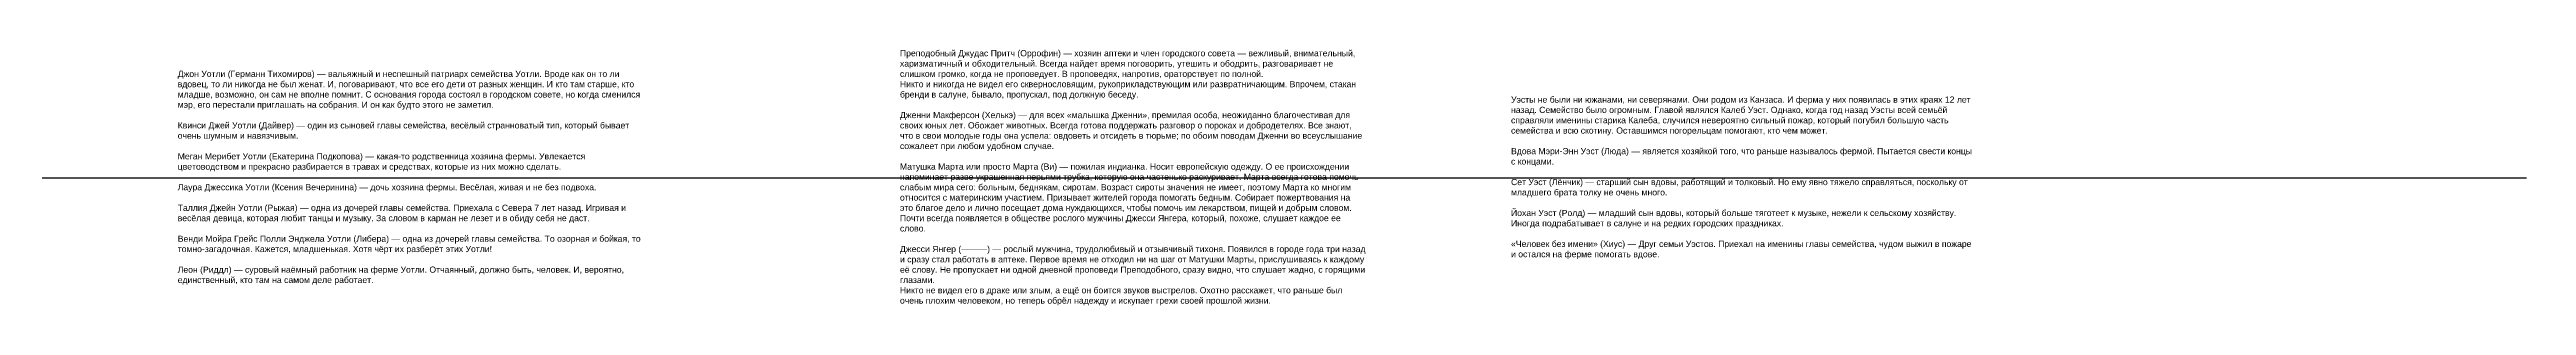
# Model space of a CAD drawing. Header units: inches. Extents: x -109 to 1896, y -491 to 645.
# Drawn here: x 893 to 1896, y 172 to 275 of the extents above; entities that cross this region are included whole.
import ezdxf

# ---------------------------------------------------------------- set-up
doc = ezdxf.new("R2010")
doc.units = ezdxf.units.IN
doc.header["$MEASUREMENT"] = 0
doc.styles.get("Standard").update_dxf_attribs({"font": 'arial.ttf'})

msp = doc.modelspace()

# ---------------------------------------------------------------- linework, layer by layer
msp.add_line((-79, 223.2), (1895.7, 223.2))

# ---------------------------------------------------------------- texts
at = {"char_height": 2.5, "width": 187.871, "attachment_point": 4}
for s, insert in [('{\\fArial|b0|i0|c204|p34;Преподобный Джудас Притч (Оррофин) — хозяин аптеки и член городского совета — вежливый, внимательный, харизматичный и обходительный. Всегда найдет время поговорить, утешить и ободрить, разговаривает не слишком громко, когда не проповедует. В проповедях, напротив, ораторствует по полной.\\PНикто и никогда не видел его сквернословящим, рукоприкладствующим или развратничающим. Впрочем, стакан бренди в салуне, бывало, пропускал, под должную беседу.\\P\\PДженни Макферсон (Хелькэ) — для всех «малышка Дженни», премилая особа, неожиданно благочестивая для своих юных лет. Обожает животных. Всегда готова поддержать разговор о пороках и добродетелях. Все знают, что в свои молодые годы она успела: овдоветь и отсидеть в тюрьме; по обоим поводам Дженни во всеуслышание сожалеет при любом удобном случае.\\P\\PМатушка Марта или просто Марта (Ви) — пожилая индианка. Носит европейскую одежду. О ее происхождении напоминает разве украшенная перьями трубка, которую она частенько раскуривает. Марта всегда готова помочь слабым мира сего: больным, беднякам, сиротам. Возраст сироты значения не имеет, поэтому Марта ко многим относится с материнским участием. Призывает жителей города помогать бедным. Собирает пожертвования на это благое дело и лично посещает дома нуждающихся, чтобы помочь им лекарством, пищей и добрым словом. Почти всегда появляется в обществе рослого мужчины Джесси Янгера, который, похоже, слушает каждое ее слово.\\P\\PДжесси Янгер (———) — рослый мужчина, трудолюбивый и отзывчивый тихоня. Появился в городе года три назад и сразу стал работать в аптеке. Первое время не отходил ни на шаг от Матушки Марты, прислушиваясь к каждому её слову. Не пропускает ни одной дневной проповеди Преподобного, сразу видно, что слушает жадно, с горящими глазами.\\PНикто не видел его в драке или злым, а ещё он боится звуков выстрелов. Охотно расскажет, что раньше был очень плохим человеком, но теперь обрёл надежду и искупает грехи своей прошлой жизни.}', (1237.4, 223.2)), ('{\\fArial|b0|i0|c204|p34;Джон Уотли (Германн Тихомиров) — вальяжный и неспешный патриарх семейства Уотли. Вроде как он то ли вдовец, то ли никогда не был женат. И, поговаривают, что все его дети от разных женщин. И кто там старше, кто младше, возможно, он сам не вполне помнит. С основания города состоял в городском совете, но когда сменился мэр, его перестали приглашать на собрания. И он как будто этого не заметил.\\P\\PКвинси Джей Уотли (Дайвер) — один из сыновей главы семейства, весёлый странноватый тип, который бывает очень шумным и навязчивым.\\P\\PМеган Мерибет Уотли (Екатерина Подкопова) — какая-то родственница хозяина фермы. Увлекается цветоводством и прекрасно разбирается в травах и средствах, которые из них можно сделать.\\P\\PЛаура Джессика Уотли (Ксения Вечеринина) — дочь хозяина фермы. Весёлая, живая и не без подвоха.\\P\\PТаллия Джейн Уотли (Рыжая) — одна из дочерей главы семейства. Приехала с Севера 7 лет назад. Игривая и весёлая девица, которая любит танцы и музыку. За словом в карман не лезет и в обиду себя не даст.\\P\\PВенди Мойра Грейс Полли Энджела Уотли (Либера) — одна из дочерей главы семейства. То озорная и бойкая, то томно-загадочная. Кажется, младшенькая. Хотя чёрт их разберёт этих Уотли!\\P\\PЛеон (Риддл) — суровый наёмный работник на ферме Уотли. Отчаянный, должно быть, человек. И, вероятно, единственный, кто там на самом деле работает.}', (945.1, 223.2)), ('{\\fArial|b0|i0|c204|p34;Уэсты не были ни южанами, ни северянами. Они родом из Канзаса. И ферма у них появилась в этих краях 12 лет назад. Семейство было огромным. Главой являлся Калеб Уэст. Однако, когда год назад Уэсты всей семьёй справляли именины старика Калеба, случился невероятно сильный пожар, который погубил большую часть семейства и всю скотину. Оставшимся погорельцам помогают, кто чем может.\\P\\PВдова Мэри-Энн Уэст (Люда) — является хозяйкой того, что раньше называлось фермой. Пытается свести концы с концами.\\P\\PСет Уэст (Лёнчик) — старший сын вдовы, работящий и толковый. Но ему явно тяжело справляться, поскольку от младшего брата толку не очень много.\\P\\PЙохан Уэст (Ролд) — младший сын вдовы, который больше тяготеет к музыке, нежели к сельскому хозяйству. Иногда подрабатывает в салуне и на редких городских праздниках.\\P\\P«Человек без имени» (Хиус) — Друг семьи Уэстов. Приехал на именины главы семейства, чудом выжил в пожаре и остался на ферме помогать вдове.}', (1484.7, 223.2))]:
    msp.add_mtext(s, dxfattribs=dict(at, insert=insert))

doc.saveas('drawing.dxf')
